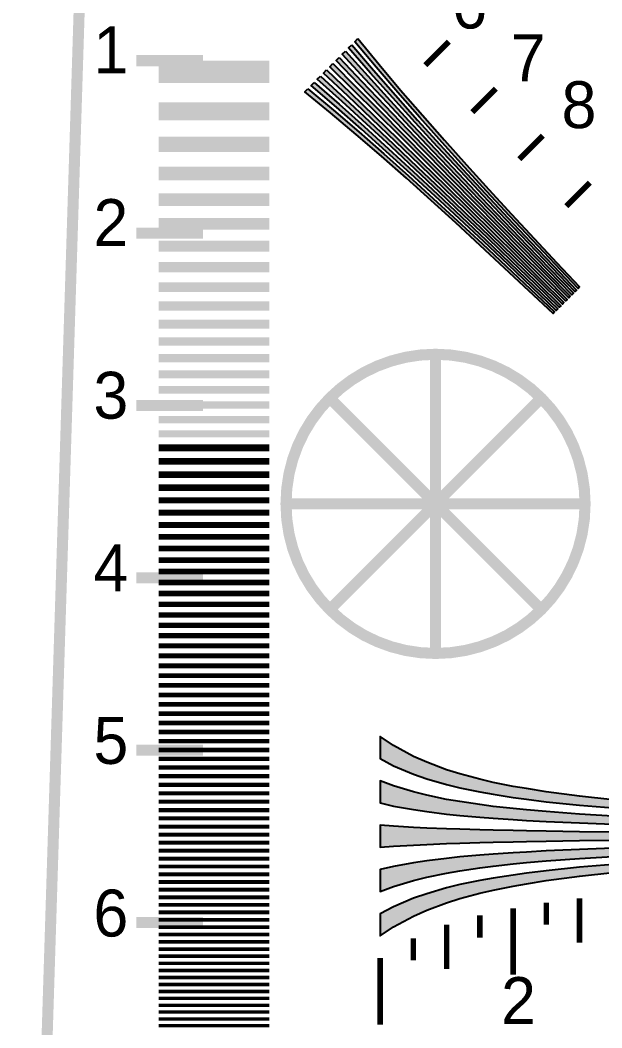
# Model space of a CAD drawing. Header units: millimetres. Extents: x 0 to 791, y 0 to 492.
# Drawn here: x 190.6 to 295.6, y 217.5 to 399.4 of the extents above; entities that cross this region are included whole.
import ezdxf

# ---------------------------------------------------------------- set-up
doc = ezdxf.new("R2010")
doc.units = ezdxf.units.MM
for name, color, linetype in [('CENTER', 7, 'Continuous'), ('LABELS', 7, 'Continuous'), ('PERIPHERY', 7, 'Continuous')]:
    doc.layers.add(name, color=color, linetype=linetype)

msp = doc.modelspace()

# ---------------------------------------------------------------- hatches: boundary and pattern name
at = {"layer": 'CENTER', "true_color": 0x000000}
h = msp.add_hatch(color=7, dxfattribs=at)
h.dxf.hatch_style = 1
h.paths.add_polyline_path([(255.56, 266.13), (257.96, 264.85), (261.56, 263.33), (263.96, 262.51), (267.56, 261.47), (269.96, 260.89), (273.56, 260.13), (275.96, 259.69), (279.56, 259.13), (281.96, 258.79), (285.56, 258.35), (291.56, 257.73), (297.56, 257.23), (303.56, 256.79), (309.56, 256.43), (315.56, 256.13), (321.56, 255.87), (327.56, 255.63), (333.56, 255.43), (339.56, 255.25), (345.56, 255.07), (351.56, 254.93), (357.56, 254.79), (363.56, 254.67), (369.56, 254.57), (375.56, 254.47), (375.56, 255.13), (369.56, 255.27), (363.56, 255.41), (357.56, 255.55), (351.56, 255.73), (345.56, 255.91), (339.56, 256.13), (333.56, 256.37), (327.56, 256.63), (321.56, 256.93), (315.56, 257.27), (309.56, 257.67), (303.56, 258.13), (297.56, 258.67), (291.56, 259.33), (285.56, 260.13), (281.96, 260.71), (279.56, 261.13), (275.96, 261.85), (273.56, 262.41), (269.96, 263.39), (267.56, 264.13), (263.96, 265.47), (261.56, 266.53), (257.96, 268.49), (255.56, 270.13), (255.56, 266.13), (255.56, 266.13)])
h = msp.add_hatch(color=7, dxfattribs=at)
h.dxf.hatch_style = 1
h.paths.add_polyline_path([(255.56, 258.13), (257.96, 257.58), (261.56, 256.92), (263.96, 256.56), (267.56, 256.12), (269.96, 255.88), (273.56, 255.54), (275.96, 255.36), (279.56, 255.12), (281.96, 254.98), (285.56, 254.78), (291.56, 254.52), (297.56, 254.3), (303.56, 254.12), (309.56, 253.96), (315.56, 253.84), (321.56, 253.72), (327.56, 253.62), (333.56, 253.54), (339.56, 253.46), (345.56, 253.38), (351.56, 253.32), (357.56, 253.26), (363.56, 253.22), (369.56, 253.16), (375.56, 253.12), (375.56, 253.78), (369.56, 253.86), (363.56, 253.94), (357.56, 254.02), (351.56, 254.12), (345.56, 254.22), (339.56, 254.34), (333.56, 254.48), (327.56, 254.62), (321.56, 254.78), (315.56, 254.98), (309.56, 255.2), (303.56, 255.46), (297.56, 255.76), (291.56, 256.12), (285.56, 256.56), (281.96, 256.88), (279.56, 257.12), (275.96, 257.52), (273.56, 257.84), (269.96, 258.38), (267.56, 258.78), (263.96, 259.52), (261.56, 260.12), (257.96, 261.22), (255.56, 262.12), (255.56, 258.13), (255.56, 258.13)])
h = msp.add_hatch(color=7, dxfattribs=at)
h.dxf.hatch_style = 1
h.paths.add_polyline_path([(255.56, 250.13), (257.96, 250.31), (261.56, 250.53), (263.96, 250.65), (267.56, 250.79), (269.96, 250.89), (273.56, 250.99), (275.96, 251.05), (279.56, 251.13), (281.96, 251.17), (285.56, 251.25), (291.56, 251.33), (297.56, 251.41), (303.56, 251.47), (309.56, 251.51), (315.56, 251.55), (321.56, 251.59), (327.56, 251.63), (333.56, 251.65), (339.56, 251.69), (345.56, 251.71), (351.56, 251.73), (357.56, 251.75), (363.56, 251.77), (369.56, 251.79), (375.56, 251.79), (375.56, 252.47), (369.56, 252.47), (363.56, 252.49), (357.56, 252.5), (351.56, 252.52), (345.56, 252.54), (339.56, 252.56), (333.56, 252.6), (327.56, 252.62), (321.56, 252.67), (315.56, 252.71), (309.56, 252.75), (303.56, 252.79), (297.56, 252.85), (291.56, 252.93), (285.56, 253.01), (281.96, 253.08), (279.56, 253.13), (275.96, 253.2), (273.56, 253.26), (269.96, 253.38), (267.56, 253.47), (263.96, 253.6), (261.56, 253.72), (257.96, 253.94), (255.56, 254.12), (255.56, 250.13), (255.56, 250.13)])
h = msp.add_hatch(color=7, dxfattribs=at)
h.dxf.hatch_style = 1
h.paths.add_polyline_path([(255.56, 242.12), (257.96, 243.02), (261.56, 244.12), (263.96, 244.73), (267.56, 245.47), (269.96, 245.88), (273.56, 246.41), (275.96, 246.73), (279.56, 247.12), (281.96, 247.36), (285.56, 247.69), (291.56, 248.12), (297.56, 248.48), (303.56, 248.79), (309.56, 249.05), (315.56, 249.27), (321.56, 249.47), (327.56, 249.63), (333.56, 249.77), (339.56, 249.91), (345.56, 250.03), (351.56, 250.13), (357.56, 250.23), (363.56, 250.31), (369.56, 250.39), (375.56, 250.47), (375.56, 251.13), (369.56, 251.09), (363.56, 251.03), (357.56, 250.99), (351.56, 250.93), (345.56, 250.87), (339.56, 250.79), (333.56, 250.71), (327.56, 250.63), (321.56, 250.53), (315.56, 250.41), (309.56, 250.29), (303.56, 250.13), (297.56, 249.95), (291.56, 249.73), (285.56, 249.46), (281.96, 249.26), (279.56, 249.13), (275.96, 248.89), (273.56, 248.7), (269.96, 248.39), (267.56, 248.12), (263.96, 247.69), (261.56, 247.32), (257.96, 246.67), (255.56, 246.13), (255.56, 242.12), (255.56, 242.12)])
h = msp.add_hatch(color=7, dxfattribs=at)
h.dxf.hatch_style = 1
h.paths.add_polyline_path([(255.56, 234.13), (257.96, 235.77), (261.56, 237.72), (263.96, 238.78), (267.56, 240.13), (269.96, 240.88), (273.56, 241.84), (275.96, 242.4), (279.56, 243.12), (281.96, 243.54), (285.56, 244.12), (291.56, 244.92), (297.56, 245.58), (303.56, 246.13), (309.56, 246.58), (315.56, 246.98), (321.56, 247.32), (327.56, 247.63), (333.56, 247.88), (339.56, 248.12), (345.56, 248.34), (351.56, 248.53), (357.56, 248.7), (363.56, 248.85), (369.56, 248.99), (375.56, 249.12), (375.56, 249.79), (369.56, 249.69), (363.56, 249.58), (357.56, 249.46), (351.56, 249.32), (345.56, 249.19), (339.56, 249), (333.56, 248.82), (327.56, 248.62), (321.56, 248.38), (315.56, 248.12), (309.56, 247.82), (303.56, 247.46), (297.56, 247.02), (291.56, 246.52), (285.56, 245.9), (281.96, 245.46), (279.56, 245.12), (275.96, 244.57), (273.56, 244.12), (269.96, 243.38), (267.56, 242.78), (263.96, 241.74), (261.56, 240.92), (257.96, 239.4), (255.56, 238.12), (255.56, 234.13)])
at = {"layer": 'PERIPHERY', "true_color": 0x000000}
h = msp.add_hatch(color=7, dxfattribs=at)
h.dxf.hatch_style = 1
h.paths.add_polyline_path([(250.43, 394.99), (254.33, 390.41), (258.31, 385.9), (262.31, 381.42), (266.35, 376.98), (270.41, 372.55), (274.5, 368.15), (278.61, 363.78), (282.73, 359.41), (286.87, 355.07), (291.02, 350.73), (290.73, 350.45), (286.57, 354.77), (282.42, 359.1), (278.27, 363.44), (274.14, 367.8), (270.04, 372.18), (265.94, 376.57), (261.87, 380.98), (257.82, 385.42), (253.82, 389.9), (249.86, 394.43), (250.43, 394.99)])
h = msp.add_hatch(color=7, dxfattribs=at)
h.dxf.hatch_style = 1
h.paths.add_polyline_path([(251.56, 396.12), (255.36, 391.44), (259.24, 386.83), (263.18, 382.29), (267.16, 377.78), (271.18, 373.31), (275.21, 368.86), (279.28, 364.45), (283.37, 360.05), (287.47, 355.66), (291.58, 351.3), (291.3, 351.01), (287.17, 355.37), (283.05, 359.74), (278.94, 364.11), (274.85, 368.51), (270.79, 372.93), (266.75, 377.37), (262.75, 381.86), (258.77, 386.37), (254.85, 390.93), (250.99, 395.56), (251.56, 396.12)])
h = msp.add_hatch(color=7, dxfattribs=at)
h.dxf.hatch_style = 1
h.paths.add_polyline_path([(249.3, 393.86), (253.31, 389.39), (257.36, 384.95), (261.43, 380.54), (265.55, 376.17), (269.66, 371.8), (273.79, 367.45), (277.95, 363.12), (282.11, 358.79), (286.28, 354.48), (290.45, 350.16), (290.17, 349.88), (285.98, 354.18), (281.79, 358.48), (277.61, 362.78), (273.44, 367.09), (269.28, 371.42), (265.13, 375.76), (261, 380.12), (256.89, 384.49), (252.79, 388.87), (248.73, 393.3), (249.3, 393.86)])
h = msp.add_hatch(color=7, dxfattribs=at)
h.dxf.hatch_style = 1
h.paths.add_polyline_path([(247.03, 391.6), (251.25, 387.33), (255.48, 383.07), (259.69, 378.8), (263.92, 374.54), (268.15, 370.29), (272.38, 366.03), (276.62, 361.79), (280.85, 357.53), (285.09, 353.29), (289.32, 349.03), (289.04, 348.75), (284.78, 352.98), (280.54, 357.22), (276.28, 361.45), (272.02, 365.68), (267.78, 369.92), (263.52, 374.15), (259.27, 378.38), (255, 382.59), (250.74, 386.82), (246.47, 391.03), (247.03, 391.6)])
h = msp.add_hatch(color=7, dxfattribs=at)
h.dxf.hatch_style = 1
h.paths.add_polyline_path([(248.17, 392.73), (252.28, 388.36), (256.41, 384.01), (260.57, 379.68), (264.73, 375.35), (268.91, 371.05), (273.08, 366.74), (277.28, 362.45), (281.48, 358.17), (285.68, 353.88), (289.89, 349.6), (289.6, 349.32), (285.39, 353.59), (281.16, 357.84), (276.94, 362.11), (272.73, 366.39), (268.53, 370.67), (264.33, 374.96), (260.13, 379.24), (255.94, 383.54), (251.77, 387.85), (247.6, 392.17), (248.17, 392.73)])
h = msp.add_hatch(color=7, dxfattribs=at)
h.dxf.hatch_style = 1
h.paths.add_polyline_path([(244.77, 389.34), (249.2, 385.28), (253.58, 381.18), (257.95, 377.06), (262.31, 372.93), (266.65, 368.79), (270.96, 364.62), (275.29, 360.46), (279.59, 356.27), (283.89, 352.08), (288.19, 347.9), (287.9, 347.62), (283.59, 351.79), (279.28, 355.96), (274.95, 360.12), (270.61, 364.26), (266.27, 368.41), (261.9, 372.52), (257.53, 376.64), (253.12, 380.71), (248.68, 384.75), (244.21, 388.77), (244.77, 389.34)])
h = msp.add_hatch(color=7, dxfattribs=at)
h.dxf.hatch_style = 1
h.paths.add_polyline_path([(245.9, 390.47), (250.22, 386.3), (254.53, 382.12), (258.83, 377.94), (263.11, 373.74), (267.4, 369.54), (271.67, 365.32), (275.95, 361.12), (280.22, 356.91), (284.48, 352.68), (288.75, 348.47), (288.47, 348.18), (284.19, 352.38), (279.9, 356.58), (275.62, 360.78), (271.32, 364.97), (267.02, 369.16), (262.72, 373.34), (258.39, 377.5), (254.06, 381.66), (249.71, 385.79), (245.34, 389.9), (245.9, 390.47)])
h = msp.add_hatch(color=7, dxfattribs=at)
h.dxf.hatch_style = 1
h.paths.add_polyline_path([(243.64, 388.21), (248.17, 384.25), (252.65, 380.24), (257.09, 376.2), (261.5, 372.13), (265.89, 368.03), (270.26, 363.91), (274.62, 359.8), (278.97, 355.65), (283.29, 351.49), (287.62, 347.34), (287.34, 347.05), (283, 351.2), (278.66, 355.34), (274.29, 359.46), (269.9, 363.56), (265.52, 367.66), (261.09, 371.72), (256.65, 375.76), (252.17, 379.76), (247.66, 383.74), (243.08, 387.64), (243.64, 388.21)])
h = msp.add_hatch(color=7, dxfattribs=at)
h.dxf.hatch_style = 1
h.paths.add_polyline_path([(242.51, 387.07), (247.13, 383.21), (251.7, 379.3), (256.21, 375.32), (260.7, 371.32), (265.14, 367.27), (269.55, 363.2), (273.96, 359.13), (278.33, 355.01), (282.7, 350.9), (287.06, 346.77), (286.77, 346.49), (282.4, 350.6), (278.02, 354.7), (273.62, 358.79), (269.2, 362.85), (264.76, 366.89), (260.29, 370.91), (255.78, 374.88), (251.23, 378.83), (246.62, 382.71), (241.94, 386.51), (242.51, 387.07)])

# ---------------------------------------------------------------- linework, layer by layer
at = {"layer": 'CENTER', "color": 250, "lineweight": 35}
for points, const_width in [([(292.56, 312.13), (292.42, 309.36), (292.01, 306.68), (291.35, 304.1), (290.44, 301.62), (289.3, 299.26), (287.95, 297.03), (286.39, 294.95), (284.65, 293.03), (282.73, 291.29), (280.66, 289.74), (278.43, 288.38), (276.07, 287.25), (273.59, 286.34), (271, 285.67), (268.32, 285.26), (265.56, 285.12), (262.8, 285.26), (260.12, 285.67), (257.53, 286.34), (255.05, 287.25), (252.69, 288.38), (250.46, 289.74), (248.39, 291.29), (246.47, 293.03), (244.73, 294.95), (243.17, 297.03), (241.82, 299.26), (240.68, 301.62), (239.77, 304.1), (239.11, 306.68), (238.7, 309.36), (238.56, 312.13), (238.7, 314.89), (239.11, 317.57), (239.77, 320.15), (240.68, 322.63), (241.82, 325), (243.17, 327.22), (244.73, 329.3), (246.47, 331.22), (248.39, 332.96), (250.46, 334.51), (252.69, 335.87), (255.05, 337), (257.53, 337.91), (260.12, 338.58), (262.8, 338.99), (265.56, 339.13), (268.32, 338.99), (271, 338.58), (273.59, 337.91), (276.07, 337), (278.43, 335.87), (280.66, 334.51), (282.73, 332.96), (284.65, 331.22), (286.39, 329.3), (287.95, 327.22), (289.3, 325), (290.44, 322.63), (291.35, 320.15), (292.01, 317.57), (292.42, 314.89), (292.56, 312.13)], 2), ([(265.56, 339.13), (265.56, 285.12)], 2), ([(246.47, 293.03), (284.65, 331.22)], 2), ([(246.47, 331.22), (284.65, 293.03)], 2), ([(238.56, 312.13), (292.56, 312.13)], 2), ([(285.56, 236.13), (285.56, 240.13)], 1), ([(291.56, 232.93), (291.56, 240.92)], 1), ([(273.56, 233.84), (273.56, 237.84)], 1), ([(279.56, 227.13), (279.56, 239.13)], 1), ([(267.56, 228.13), (267.56, 236.13)], 1), ([(261.56, 229.73), (261.56, 233.72)], 1), ([(255.56, 218.13), (255.56, 230.13)], 1)]:
    msp.add_lwpolyline(points, dxfattribs=dict(at, const_width=const_width))
at = {"layer": 'CENTER', "color": 250}
for points in [[(297.56, 258.67), (291.56, 259.33), (285.56, 260.13), (281.96, 260.71), (279.56, 261.13), (275.96, 261.85), (273.56, 262.41), (269.96, 263.39), (267.56, 264.13), (263.96, 265.47), (261.56, 266.53), (257.96, 268.49), (255.56, 270.13), (255.56, 266.13), (255.56, 266.13), (255.56, 266.13), (257.96, 264.85), (261.56, 263.33), (263.96, 262.51), (267.56, 261.47), (269.96, 260.89), (273.56, 260.13), (275.96, 259.69), (279.56, 259.13), (281.96, 258.79), (285.56, 258.35), (291.56, 257.73), (297.56, 257.23)], [(297.56, 255.76), (291.56, 256.12), (285.56, 256.56), (281.96, 256.88), (279.56, 257.12), (275.96, 257.52), (273.56, 257.84), (269.96, 258.38), (267.56, 258.78), (263.96, 259.52), (261.56, 260.12), (257.96, 261.22), (255.56, 262.12), (255.56, 258.13), (255.56, 258.13), (255.56, 258.13), (257.96, 257.58), (261.56, 256.92), (263.96, 256.56), (267.56, 256.12), (269.96, 255.88), (273.56, 255.54), (275.96, 255.36), (279.56, 255.12), (281.96, 254.98), (285.56, 254.78), (291.56, 254.52), (297.56, 254.3)], [(297.56, 252.85), (291.56, 252.93), (285.56, 253.01), (281.96, 253.08), (279.56, 253.13), (275.96, 253.2), (273.56, 253.26), (269.96, 253.38), (267.56, 253.47), (263.96, 253.6), (261.56, 253.72), (257.96, 253.94), (255.56, 254.12), (255.56, 250.13), (255.56, 250.13), (255.56, 250.13), (257.96, 250.31), (261.56, 250.53), (263.96, 250.65), (267.56, 250.79), (269.96, 250.89), (273.56, 250.99), (275.96, 251.05), (279.56, 251.13), (281.96, 251.17), (285.56, 251.25), (291.56, 251.33), (297.56, 251.41)], [(297.56, 249.95), (291.56, 249.73), (285.56, 249.46), (281.96, 249.26), (279.56, 249.13), (275.96, 248.89), (273.56, 248.7), (269.96, 248.39), (267.56, 248.12), (263.96, 247.69), (261.56, 247.32), (257.96, 246.67), (255.56, 246.13), (255.56, 242.12), (255.56, 242.12), (255.56, 242.12), (257.96, 243.02), (261.56, 244.12), (263.96, 244.73), (267.56, 245.47), (269.96, 245.88), (273.56, 246.41), (275.96, 246.73), (279.56, 247.12), (281.96, 247.36), (285.56, 247.69), (291.56, 248.12), (297.56, 248.48)], [(297.56, 247.02), (291.56, 246.52), (285.56, 245.9), (281.96, 245.46), (279.56, 245.12), (275.96, 244.57), (273.56, 244.12), (269.96, 243.38), (267.56, 242.78), (263.96, 241.74), (261.56, 240.92), (257.96, 239.4), (255.56, 238.12), (255.56, 234.13), (255.56, 234.13), (257.96, 235.77), (261.56, 237.72), (263.96, 238.78), (267.56, 240.13), (269.96, 240.88), (273.56, 241.84), (275.96, 242.4), (279.56, 243.12), (281.96, 243.54), (285.56, 244.12), (291.56, 244.92), (297.56, 245.58)]]:
    msp.add_lwpolyline(points, dxfattribs=at)
at = {"layer": 'CENTER', "color": 250, "true_color": 0x000000}
for points in [[(255.56, 266.13), (257.96, 268.49), (255.56, 270.13)], [(255.56, 266.13), (261.56, 266.53), (257.96, 268.49)], [(255.56, 266.13), (263.96, 265.47), (261.56, 266.53)], [(255.56, 266.13), (257.96, 264.85), (261.56, 263.33)], [(255.56, 266.13), (261.56, 263.33), (263.96, 262.51)], [(255.56, 266.13), (263.96, 262.51), (267.56, 261.47)], [(255.56, 266.13), (267.56, 261.47), (269.96, 260.89)], [(255.56, 266.13), (269.96, 260.89), (273.56, 260.13)], [(255.56, 266.13), (273.56, 260.13), (275.96, 259.69)], [(255.56, 266.13), (275.96, 259.69), (279.56, 259.13)], [(255.56, 266.13), (279.56, 259.13), (281.96, 258.79)], [(255.56, 266.13), (281.96, 258.79), (285.56, 258.35)], [(255.56, 266.13), (285.56, 258.35), (291.56, 257.73)], [(255.56, 266.13), (291.56, 257.73), (297.56, 257.23)], [(255.56, 266.13), (297.56, 257.23), (275.96, 261.85)], [(255.56, 266.13), (275.96, 261.85), (273.56, 262.41)], [(255.56, 266.13), (273.56, 262.41), (269.96, 263.39)], [(255.56, 266.13), (269.96, 263.39), (267.56, 264.13)], [(255.56, 266.13), (267.56, 264.13), (263.96, 265.47)], [(255.56, 258.13), (257.96, 261.22), (255.56, 262.12)], [(255.56, 258.13), (261.56, 260.12), (257.96, 261.22)], [(297.56, 257.23), (279.56, 261.13), (275.96, 261.85)], [(297.56, 257.23), (281.96, 260.71), (279.56, 261.13)], [(297.56, 257.23), (285.56, 260.13), (281.96, 260.71)], [(255.56, 258.13), (263.96, 259.52), (261.56, 260.12)], [(255.56, 258.13), (267.56, 258.78), (263.96, 259.52)], [(255.56, 258.13), (269.96, 258.38), (267.56, 258.78)], [(255.56, 258.13), (273.56, 257.84), (269.96, 258.38)], [(297.56, 257.23), (291.56, 259.33), (285.56, 260.13)], [(297.56, 257.23), (297.56, 258.67), (291.56, 259.33)], [(255.56, 258.13), (257.96, 257.58), (261.56, 256.92)], [(255.56, 258.13), (261.56, 256.92), (263.96, 256.56)], [(255.56, 258.13), (263.96, 256.56), (267.56, 256.12)], [(255.56, 258.13), (267.56, 256.12), (269.96, 255.88)], [(255.56, 258.13), (269.96, 255.88), (273.56, 255.54)], [(255.56, 258.13), (273.56, 255.54), (275.96, 255.36)], [(255.56, 258.13), (275.96, 255.36), (279.56, 255.12)], [(255.56, 258.13), (279.56, 255.12), (281.96, 254.98)], [(255.56, 258.13), (281.96, 254.98), (285.56, 254.78)], [(255.56, 258.13), (285.56, 254.78), (291.56, 254.52)], [(255.56, 258.13), (291.56, 254.52), (297.56, 254.3)], [(255.56, 258.13), (297.56, 254.3), (303.56, 254.12)], [(255.56, 258.13), (303.56, 254.12), (309.56, 253.96)], [(255.56, 258.13), (309.56, 253.96), (315.56, 253.84)], [(255.56, 258.13), (315.56, 253.84), (321.56, 253.72)], [(255.56, 258.13), (321.56, 253.72), (327.56, 253.62)], [(255.56, 258.13), (327.56, 253.62), (333.56, 253.54)], [(255.56, 258.13), (333.56, 253.54), (297.56, 255.76)], [(255.56, 258.13), (297.56, 255.76), (291.56, 256.12)], [(255.56, 258.13), (291.56, 256.12), (285.56, 256.56)], [(255.56, 258.13), (285.56, 256.56), (281.96, 256.88)], [(255.56, 258.13), (281.96, 256.88), (279.56, 257.12)], [(255.56, 258.13), (279.56, 257.12), (275.96, 257.52)], [(255.56, 258.13), (275.96, 257.52), (273.56, 257.84)], [(255.56, 250.13), (257.96, 253.94), (255.56, 254.12)], [(255.56, 250.13), (261.56, 253.72), (257.96, 253.94)], [(255.56, 250.13), (263.96, 253.6), (261.56, 253.72)], [(255.56, 250.13), (267.56, 253.47), (263.96, 253.6)], [(255.56, 250.13), (269.96, 253.38), (267.56, 253.47)], [(255.56, 250.13), (273.56, 253.26), (269.96, 253.38)], [(255.56, 250.13), (275.96, 253.2), (273.56, 253.26)], [(255.56, 250.13), (279.56, 253.13), (275.96, 253.2)], [(255.56, 250.13), (281.96, 253.08), (279.56, 253.13)], [(255.56, 250.13), (285.56, 253.01), (281.96, 253.08)], [(255.56, 250.13), (291.56, 252.93), (285.56, 253.01)], [(255.56, 250.13), (257.96, 250.31), (291.56, 252.93)], [(257.96, 250.31), (297.56, 252.85), (291.56, 252.93)], [(257.96, 250.31), (261.56, 250.53), (297.56, 252.85)], [(261.56, 250.53), (303.56, 252.79), (297.56, 252.85)], [(261.56, 250.53), (263.96, 250.65), (303.56, 252.79)], [(263.96, 250.65), (309.56, 252.75), (303.56, 252.79)], [(263.96, 250.65), (269.96, 250.89), (309.56, 252.75)], [(269.96, 250.89), (315.56, 252.71), (309.56, 252.75)], [(269.96, 250.89), (321.56, 252.67), (315.56, 252.71)], [(269.96, 250.89), (327.56, 252.62), (321.56, 252.67)], [(269.96, 250.89), (273.56, 250.99), (327.56, 252.62)], [(273.56, 250.99), (333.56, 252.6), (327.56, 252.62)], [(273.56, 250.99), (275.96, 251.05), (333.56, 252.6)], [(275.96, 251.05), (339.56, 252.56), (333.56, 252.6)], [(275.96, 251.05), (279.56, 251.13), (339.56, 252.56)], [(279.56, 251.13), (345.56, 252.54), (339.56, 252.56)], [(279.56, 251.13), (285.56, 251.25), (345.56, 252.54)], [(279.56, 251.13), (281.96, 251.17), (285.56, 251.25)], [(285.56, 251.25), (351.56, 252.52), (345.56, 252.54)], [(285.56, 251.25), (357.56, 252.5), (351.56, 252.52)], [(285.56, 251.25), (363.56, 252.49), (357.56, 252.5)], [(285.56, 251.25), (369.56, 252.47), (363.56, 252.49)], [(285.56, 251.25), (291.56, 251.33), (375.56, 252.47)], [(285.56, 251.25), (375.56, 252.47), (369.56, 252.47)], [(291.56, 251.33), (297.56, 251.41), (375.56, 252.47)], [(261.56, 244.12), (263.96, 244.73), (281.96, 249.26)], [(261.56, 244.12), (281.96, 249.26), (279.56, 249.13)], [(263.96, 250.65), (267.56, 250.79), (269.96, 250.89)], [(263.96, 244.73), (267.56, 245.47), (285.56, 249.46)], [(263.96, 244.73), (285.56, 249.46), (281.96, 249.26)], [(267.56, 245.47), (269.96, 245.88), (291.56, 249.73)], [(267.56, 245.47), (291.56, 249.73), (285.56, 249.46)], [(269.96, 245.88), (273.56, 246.41), (297.56, 249.95)], [(269.96, 245.88), (297.56, 249.95), (291.56, 249.73)], [(273.56, 246.41), (275.96, 246.73), (297.56, 249.95)], [(275.96, 246.73), (279.56, 247.12), (303.56, 250.13)], [(275.96, 246.73), (303.56, 250.13), (297.56, 249.95)], [(279.56, 247.12), (281.96, 247.36), (309.56, 250.29)], [(279.56, 247.12), (309.56, 250.29), (303.56, 250.13)], [(281.96, 247.36), (285.56, 247.69), (315.56, 250.41)], [(281.96, 247.36), (315.56, 250.41), (309.56, 250.29)], [(285.56, 247.69), (291.56, 248.12), (321.56, 250.53)], [(285.56, 247.69), (321.56, 250.53), (315.56, 250.41)], [(291.56, 248.12), (297.56, 248.48), (333.56, 250.71)], [(291.56, 248.12), (333.56, 250.71), (327.56, 250.63)], [(291.56, 248.12), (327.56, 250.63), (321.56, 250.53)], [(255.56, 242.12), (257.96, 243.02), (269.96, 248.39)], [(255.56, 242.12), (269.96, 248.39), (267.56, 248.12)], [(255.56, 242.12), (267.56, 248.12), (263.96, 247.69)], [(255.56, 242.12), (263.96, 247.69), (261.56, 247.32)], [(257.96, 243.02), (261.56, 244.12), (275.96, 248.89)], [(257.96, 243.02), (275.96, 248.89), (273.56, 248.7)], [(257.96, 243.02), (273.56, 248.7), (269.96, 248.39)], [(261.56, 244.12), (279.56, 249.13), (275.96, 248.89)], [(279.56, 243.12), (281.96, 243.54), (303.56, 247.46)], [(279.56, 243.12), (303.56, 247.46), (297.56, 247.02)], [(281.96, 243.54), (285.56, 244.12), (303.56, 247.46)], [(285.56, 244.12), (291.56, 244.92), (309.56, 247.82)], [(285.56, 244.12), (309.56, 247.82), (303.56, 247.46)], [(291.56, 244.92), (297.56, 245.58), (321.56, 248.38)], [(291.56, 244.92), (321.56, 248.38), (315.56, 248.12)], [(291.56, 244.92), (315.56, 248.12), (309.56, 247.82)], [(255.56, 242.12), (261.56, 247.32), (257.96, 246.67)], [(255.56, 238.12), (275.96, 242.4), (297.56, 247.02)], [(255.56, 238.12), (297.56, 247.02), (291.56, 246.52)], [(255.56, 242.12), (257.96, 246.67), (255.56, 246.13)], [(255.56, 238.12), (291.56, 246.52), (285.56, 245.9)], [(255.56, 238.12), (285.56, 245.9), (281.96, 245.46)], [(275.96, 242.4), (279.56, 243.12), (297.56, 247.02)], [(255.56, 238.12), (281.96, 245.46), (279.56, 245.12)], [(255.56, 238.12), (279.56, 245.12), (275.96, 244.57)], [(255.56, 238.12), (275.96, 244.57), (273.56, 244.12)], [(255.56, 238.12), (273.56, 244.12), (269.96, 243.38)], [(255.56, 238.12), (269.96, 243.38), (267.56, 242.78)], [(255.56, 238.12), (267.56, 242.78), (263.96, 241.74)], [(255.56, 238.12), (273.56, 241.84), (275.96, 242.4)], [(255.56, 238.12), (269.96, 240.88), (273.56, 241.84)], [(255.56, 238.12), (263.96, 241.74), (261.56, 240.92)], [(261.56, 240.92), (257.96, 239.4), (255.56, 238.12)], [(255.56, 238.12), (267.56, 240.13), (269.96, 240.88)], [(255.56, 238.12), (263.96, 238.78), (267.56, 240.13)], [(255.56, 238.12), (261.56, 237.72), (263.96, 238.78)], [(255.56, 238.12), (255.56, 234.13), (257.96, 235.77)], [(255.56, 238.12), (257.96, 235.77), (261.56, 237.72)]]:
    msp.add_solid(points, dxfattribs=at)
at = {"layer": 'PERIPHERY', "color": 250, "lineweight": 35}
for points, const_width in [([(201.56, 412.12), (191.56, 92.13)], 2), ([(267.96, 395.56), (263.72, 391.32)], 1), ([(223.56, 392.13), (211.56, 392.13)], 2), ([(235.56, 390.12), (215.56, 390.12)], 4), ([(276.45, 387.07), (272.21, 382.83)], 1), ([(235.56, 382.97), (215.56, 382.97)], 3.22), ([(235.56, 377), (215.56, 377)], 2.77), ([(284.93, 378.59), (280.69, 374.35)], 1), ([(235.56, 371.76), (215.56, 371.76)], 2.48), ([(293.42, 370.1), (289.18, 365.86)], 1), ([(235.56, 367.03), (215.56, 367.03)], 2.26), ([(223.56, 361.01), (211.56, 361.01)], 2), ([(235.56, 362.69), (215.56, 362.69)], 2.09), ([(235.56, 358.64), (215.56, 358.64)], 1.96), ([(235.56, 354.85), (215.56, 354.85)], 1.84), ([(235.56, 351.25), (215.56, 351.25)], 1.75), ([(235.56, 347.83), (215.56, 347.83)], 1.67), ([(235.56, 344.57), (215.56, 344.57)], 1.6), ([(235.56, 341.44), (215.56, 341.44)], 1.54), ([(235.56, 338.42), (215.56, 338.42)], 1.48), ([(235.56, 335.51), (215.56, 335.51)], 1.43), ([(235.56, 332.7), (215.56, 332.7)], 1.39), ([(223.56, 329.9), (211.56, 329.9)], 2), ([(235.56, 329.97), (215.56, 329.97)], 1.34), ([(235.56, 327.32), (215.56, 327.32)], 1.31), ([(235.56, 324.74), (215.56, 324.74)], 1.27), ([(235.56, 322.23), (215.56, 322.23)], 1.24), ([(235.56, 319.78), (215.56, 319.78)], 1.21), ([(235.56, 317.39), (215.56, 317.39)], 1.18), ([(235.56, 315.05), (215.56, 315.05)], 1.16), ([(235.56, 312.76), (215.56, 312.76)], 1.13), ([(235.56, 310.52), (215.56, 310.52)], 1.11), ([(235.56, 308.32), (215.56, 308.32)], 1.09), ([(235.56, 306.17), (215.56, 306.17)], 1.07), ([(235.56, 304.05), (215.56, 304.05)], 1.05), ([(235.56, 301.97), (215.56, 301.97)], 1.03), ([(235.56, 299.93), (215.56, 299.93)], 1.01), ([(223.56, 298.79), (211.56, 298.79)], 2), ([(235.56, 297.92), (215.56, 297.92)], 0.997), ([(235.56, 295.94), (215.56, 295.94)], 0.981), ([(235.56, 293.99), (215.56, 293.99)], 0.966), ([(235.56, 292.07), (215.56, 292.07)], 0.952), ([(235.56, 290.18), (215.56, 290.18)], 0.939), ([(235.56, 288.32), (215.56, 288.32)], 0.926), ([(235.56, 286.48), (215.56, 286.48)], 0.913), ([(235.56, 284.67), (215.56, 284.67)], 0.901), ([(235.56, 282.87), (215.56, 282.87)], 0.889), ([(235.56, 281.11), (215.56, 281.11)], 0.878), ([(235.56, 279.36), (215.56, 279.36)], 0.868), ([(235.56, 277.64), (215.56, 277.64)], 0.857), ([(235.56, 275.93), (215.56, 275.93)], 0.847), ([(235.56, 274.25), (215.56, 274.25)], 0.838), ([(235.56, 272.58), (215.56, 272.58)], 0.828), ([(235.56, 270.93), (215.56, 270.93)], 0.819), ([(235.56, 269.3), (215.56, 269.3)], 0.811), ([(223.56, 267.68), (211.56, 267.68)], 2), ([(235.56, 267.69), (215.56, 267.69)], 0.802), ([(235.56, 266.09), (215.56, 266.09)], 0.794), ([(235.56, 264.51), (215.56, 264.51)], 0.786), ([(235.56, 262.95), (215.56, 262.95)], 0.778), ([(235.56, 261.4), (215.56, 261.4)], 0.771), ([(235.56, 259.87), (215.56, 259.87)], 0.764), ([(235.56, 258.35), (215.56, 258.35)], 0.756), ([(235.56, 256.84), (215.56, 256.84)], 0.75), ([(235.56, 255.35), (215.56, 255.35)], 0.743), ([(235.56, 253.87), (215.56, 253.87)], 0.736), ([(235.56, 252.4), (215.56, 252.4)], 0.73), ([(235.56, 250.95), (215.56, 250.95)], 0.724), ([(235.56, 249.51), (215.56, 249.51)], 0.718), ([(235.56, 248.08), (215.56, 248.08)], 0.712), ([(235.56, 246.66), (215.56, 246.66)], 0.706), ([(235.56, 245.25), (215.56, 245.25)], 0.701), ([(235.56, 243.86), (215.56, 243.86)], 0.695), ([(235.56, 242.47), (215.56, 242.47)], 0.69), ([(235.56, 241.1), (215.56, 241.1)], 0.685), ([(235.56, 239.74), (215.56, 239.74)], 0.679), ([(235.56, 238.38), (215.56, 238.38)], 0.674), ([(223.56, 236.57), (211.56, 236.57)], 2), ([(235.56, 237.04), (215.56, 237.04)], 0.67), ([(235.56, 235.7), (215.56, 235.7)], 0.665), ([(235.56, 234.38), (215.56, 234.38)], 0.66), ([(235.56, 233.06), (215.56, 233.06)], 0.656), ([(235.56, 231.76), (215.56, 231.76)], 0.651), ([(235.56, 230.46), (215.56, 230.46)], 0.647), ([(235.56, 229.17), (215.56, 229.17)], 0.642), ([(235.56, 227.89), (215.56, 227.89)], 0.638), ([(235.56, 226.62), (215.56, 226.62)], 0.634), ([(235.56, 225.35), (215.56, 225.35)], 0.63), ([(235.56, 224.1), (215.56, 224.1)], 0.626), ([(235.56, 222.85), (215.56, 222.85)], 0.622), ([(235.56, 221.61), (215.56, 221.61)], 0.618), ([(235.56, 220.38), (215.56, 220.38)], 0.614), ([(235.56, 219.15), (215.56, 219.15)], 0.611), ([(235.56, 217.93), (215.56, 217.93)], 0.607)]:
    msp.add_lwpolyline(points, dxfattribs=dict(at, const_width=const_width))
at = {"layer": 'PERIPHERY', "color": 250}
for points in [[(250.43, 394.99), (254.33, 390.41), (258.31, 385.9), (262.31, 381.42), (266.35, 376.98), (270.41, 372.55), (274.5, 368.15), (278.61, 363.78), (282.73, 359.41), (286.87, 355.07), (291.02, 350.73), (290.73, 350.45), (286.57, 354.77), (282.42, 359.1), (278.27, 363.44), (274.14, 367.8), (270.04, 372.18), (265.94, 376.57), (261.87, 380.98), (257.82, 385.42), (253.82, 389.9), (249.86, 394.43), (250.43, 394.99)], [(251.56, 396.12), (255.36, 391.44), (259.24, 386.83), (263.18, 382.29), (267.16, 377.78), (271.18, 373.31), (275.21, 368.86), (279.28, 364.45), (283.37, 360.05), (287.47, 355.66), (291.58, 351.3), (291.3, 351.01), (287.17, 355.37), (283.05, 359.74), (278.94, 364.11), (274.85, 368.51), (270.79, 372.93), (266.75, 377.37), (262.75, 381.86), (258.77, 386.37), (254.85, 390.93), (250.99, 395.56), (251.56, 396.12)], [(249.3, 393.86), (253.31, 389.39), (257.36, 384.95), (261.43, 380.54), (265.55, 376.17), (269.66, 371.8), (273.79, 367.45), (277.95, 363.12), (282.11, 358.79), (286.28, 354.48), (290.45, 350.16), (290.17, 349.88), (285.98, 354.18), (281.79, 358.48), (277.61, 362.78), (273.44, 367.09), (269.28, 371.42), (265.13, 375.76), (261, 380.12), (256.89, 384.49), (252.79, 388.87), (248.73, 393.3), (249.3, 393.86)], [(247.03, 391.6), (251.25, 387.33), (255.48, 383.07), (259.69, 378.8), (263.92, 374.54), (268.15, 370.29), (272.38, 366.03), (276.62, 361.79), (280.85, 357.53), (285.09, 353.29), (289.32, 349.03), (289.04, 348.75), (284.78, 352.98), (280.54, 357.22), (276.28, 361.45), (272.02, 365.68), (267.78, 369.92), (263.52, 374.15), (259.27, 378.38), (255, 382.59), (250.74, 386.82), (246.47, 391.03), (247.03, 391.6)], [(248.17, 392.73), (252.28, 388.36), (256.41, 384.01), (260.57, 379.68), (264.73, 375.35), (268.91, 371.05), (273.08, 366.74), (277.28, 362.45), (281.48, 358.17), (285.68, 353.88), (289.89, 349.6), (289.6, 349.32), (285.39, 353.59), (281.16, 357.84), (276.94, 362.11), (272.73, 366.39), (268.53, 370.67), (264.33, 374.96), (260.13, 379.24), (255.94, 383.54), (251.77, 387.85), (247.6, 392.17), (248.17, 392.73)], [(244.77, 389.34), (249.2, 385.28), (253.58, 381.18), (257.95, 377.06), (262.31, 372.93), (266.65, 368.79), (270.96, 364.62), (275.29, 360.46), (279.59, 356.27), (283.89, 352.08), (288.19, 347.9), (287.9, 347.62), (283.59, 351.79), (279.28, 355.96), (274.95, 360.12), (270.61, 364.26), (266.27, 368.41), (261.9, 372.52), (257.53, 376.64), (253.12, 380.71), (248.68, 384.75), (244.21, 388.77), (244.77, 389.34)], [(245.9, 390.47), (250.22, 386.3), (254.53, 382.12), (258.83, 377.94), (263.11, 373.74), (267.4, 369.54), (271.67, 365.32), (275.95, 361.12), (280.22, 356.91), (284.48, 352.68), (288.75, 348.47), (288.47, 348.18), (284.19, 352.38), (279.9, 356.58), (275.62, 360.78), (271.32, 364.97), (267.02, 369.16), (262.72, 373.34), (258.39, 377.5), (254.06, 381.66), (249.71, 385.79), (245.34, 389.9), (245.9, 390.47)], [(243.64, 388.21), (248.17, 384.25), (252.65, 380.24), (257.09, 376.2), (261.5, 372.13), (265.89, 368.03), (270.26, 363.91), (274.62, 359.8), (278.97, 355.65), (283.29, 351.49), (287.62, 347.34), (287.34, 347.05), (283, 351.2), (278.66, 355.34), (274.29, 359.46), (269.9, 363.56), (265.52, 367.66), (261.09, 371.72), (256.65, 375.76), (252.17, 379.76), (247.66, 383.74), (243.08, 387.64), (243.64, 388.21)], [(242.51, 387.07), (247.13, 383.21), (251.7, 379.3), (256.21, 375.32), (260.7, 371.32), (265.14, 367.27), (269.55, 363.2), (273.96, 359.13), (278.33, 355.01), (282.7, 350.9), (287.06, 346.77), (286.77, 346.49), (282.4, 350.6), (278.02, 354.7), (273.62, 358.79), (269.2, 362.85), (264.76, 366.89), (260.29, 370.91), (255.78, 374.88), (251.23, 378.83), (246.62, 382.71), (241.94, 386.51), (242.51, 387.07)]]:
    msp.add_lwpolyline(points, close=True, dxfattribs=at)
at = {"layer": 'PERIPHERY', "color": 250, "true_color": 0x000000}
for points in [[(250.43, 394.99), (249.86, 394.43), (253.82, 389.9)], [(250.43, 394.99), (253.82, 389.9), (257.82, 385.42)], [(250.43, 394.99), (257.82, 385.42), (261.87, 380.98)], [(250.43, 394.99), (261.87, 380.98), (265.94, 376.57)], [(265.94, 376.57), (254.33, 390.41), (250.43, 394.99)], [(251.56, 396.12), (250.99, 395.56), (254.85, 390.93)], [(251.56, 396.12), (254.85, 390.93), (258.77, 386.37)], [(251.56, 396.12), (258.77, 386.37), (262.75, 381.86)], [(251.56, 396.12), (262.75, 381.86), (266.75, 377.37)], [(266.75, 377.37), (255.36, 391.44), (251.56, 396.12)], [(249.3, 393.86), (248.73, 393.3), (252.79, 388.87)], [(249.3, 393.86), (252.79, 388.87), (256.89, 384.49)], [(249.3, 393.86), (256.89, 384.49), (261, 380.12)], [(249.3, 393.86), (261, 380.12), (265.13, 375.76)], [(249.3, 393.86), (265.13, 375.76), (269.28, 371.42)], [(269.28, 371.42), (253.31, 389.39), (249.3, 393.86)], [(247.03, 391.6), (246.47, 391.03), (250.74, 386.82)], [(247.03, 391.6), (250.74, 386.82), (255, 382.59)], [(247.03, 391.6), (255, 382.59), (259.27, 378.38)], [(247.03, 391.6), (259.27, 378.38), (263.52, 374.15)], [(247.03, 391.6), (263.52, 374.15), (267.78, 369.92)], [(247.03, 391.6), (267.78, 369.92), (272.02, 365.68)], [(247.03, 391.6), (272.02, 365.68), (276.28, 361.45)], [(247.03, 391.6), (276.28, 361.45), (280.54, 357.22)], [(247.03, 391.6), (280.54, 357.22), (284.78, 352.98)], [(247.03, 391.6), (284.78, 352.98), (289.04, 348.75)], [(289.04, 348.75), (251.25, 387.33), (247.03, 391.6)], [(248.17, 392.73), (247.6, 392.17), (251.77, 387.85)], [(248.17, 392.73), (251.77, 387.85), (255.94, 383.54)], [(248.17, 392.73), (255.94, 383.54), (260.13, 379.24)], [(248.17, 392.73), (260.13, 379.24), (264.33, 374.96)], [(248.17, 392.73), (264.33, 374.96), (268.53, 370.67)], [(248.17, 392.73), (268.53, 370.67), (272.73, 366.39)], [(248.17, 392.73), (272.73, 366.39), (276.94, 362.11)], [(276.94, 362.11), (252.28, 388.36), (248.17, 392.73)], [(266.75, 377.37), (259.24, 386.83), (255.36, 391.44)], [(244.77, 389.34), (244.21, 388.77), (248.68, 384.75)], [(244.77, 389.34), (248.68, 384.75), (253.12, 380.71)], [(244.77, 389.34), (253.12, 380.71), (257.53, 376.64)], [(244.77, 389.34), (257.53, 376.64), (261.9, 372.52)], [(244.77, 389.34), (261.9, 372.52), (266.27, 368.41)], [(244.77, 389.34), (266.27, 368.41), (270.61, 364.26)], [(244.77, 389.34), (270.61, 364.26), (274.95, 360.12)], [(244.77, 389.34), (274.95, 360.12), (279.28, 355.96)], [(244.77, 389.34), (279.28, 355.96), (283.59, 351.79)], [(244.77, 389.34), (283.59, 351.79), (288.19, 347.9)], [(244.77, 389.34), (288.19, 347.9), (283.89, 352.08)], [(244.77, 389.34), (283.89, 352.08), (279.59, 356.27)], [(244.77, 389.34), (279.59, 356.27), (275.29, 360.46)], [(244.77, 389.34), (275.29, 360.46), (270.96, 364.62)], [(244.77, 389.34), (270.96, 364.62), (266.65, 368.79)], [(244.77, 389.34), (266.65, 368.79), (262.31, 372.93)], [(244.77, 389.34), (262.31, 372.93), (257.95, 377.06)], [(244.77, 389.34), (257.95, 377.06), (253.58, 381.18)], [(253.58, 381.18), (249.2, 385.28), (244.77, 389.34)], [(245.9, 390.47), (245.34, 389.9), (249.71, 385.79)], [(245.9, 390.47), (249.71, 385.79), (254.06, 381.66)], [(245.9, 390.47), (254.06, 381.66), (258.39, 377.5)], [(245.9, 390.47), (258.39, 377.5), (262.72, 373.34)], [(245.9, 390.47), (262.72, 373.34), (267.02, 369.16)], [(245.9, 390.47), (267.02, 369.16), (271.32, 364.97)], [(245.9, 390.47), (271.32, 364.97), (275.62, 360.78)], [(245.9, 390.47), (275.62, 360.78), (279.9, 356.58)], [(245.9, 390.47), (279.9, 356.58), (284.19, 352.38)], [(245.9, 390.47), (284.19, 352.38), (288.47, 348.18)], [(245.9, 390.47), (288.47, 348.18), (288.75, 348.47)], [(245.9, 390.47), (288.75, 348.47), (284.48, 352.68)], [(245.9, 390.47), (284.48, 352.68), (280.22, 356.91)], [(245.9, 390.47), (280.22, 356.91), (275.95, 361.12)], [(245.9, 390.47), (275.95, 361.12), (271.67, 365.32)], [(245.9, 390.47), (271.67, 365.32), (267.4, 369.54)], [(245.9, 390.47), (267.4, 369.54), (263.11, 373.74)], [(245.9, 390.47), (263.11, 373.74), (258.83, 377.94)], [(245.9, 390.47), (258.83, 377.94), (254.53, 382.12)], [(254.53, 382.12), (250.22, 386.3), (245.9, 390.47)], [(269.28, 371.42), (257.36, 384.95), (253.31, 389.39)], [(265.94, 376.57), (258.31, 385.9), (254.33, 390.41)], [(243.64, 388.21), (243.08, 387.64), (247.66, 383.74)], [(243.64, 388.21), (247.66, 383.74), (252.17, 379.76)], [(243.64, 388.21), (252.17, 379.76), (256.65, 375.76)], [(243.64, 388.21), (256.65, 375.76), (261.09, 371.72)], [(243.64, 388.21), (261.09, 371.72), (265.52, 367.66)], [(243.64, 388.21), (265.52, 367.66), (269.9, 363.56)], [(243.64, 388.21), (269.9, 363.56), (274.29, 359.46)], [(243.64, 388.21), (274.29, 359.46), (287.62, 347.34)], [(243.64, 388.21), (287.62, 347.34), (283.29, 351.49)], [(243.64, 388.21), (283.29, 351.49), (278.97, 355.65)], [(243.64, 388.21), (278.97, 355.65), (274.62, 359.8)], [(243.64, 388.21), (274.62, 359.8), (270.26, 363.91)], [(243.64, 388.21), (270.26, 363.91), (265.89, 368.03)], [(243.64, 388.21), (265.89, 368.03), (261.5, 372.13)], [(243.64, 388.21), (261.5, 372.13), (257.09, 376.2)], [(243.64, 388.21), (257.09, 376.2), (252.65, 380.24)], [(252.65, 380.24), (248.17, 384.25), (243.64, 388.21)], [(276.94, 362.11), (256.41, 384.01), (252.28, 388.36)], [(242.51, 387.07), (241.94, 386.51), (246.62, 382.71)], [(242.51, 387.07), (246.62, 382.71), (251.23, 378.83)], [(242.51, 387.07), (251.23, 378.83), (255.78, 374.88)], [(242.51, 387.07), (255.78, 374.88), (260.29, 370.91)], [(242.51, 387.07), (260.29, 370.91), (264.76, 366.89)], [(242.51, 387.07), (264.76, 366.89), (287.06, 346.77)], [(242.51, 387.07), (287.06, 346.77), (282.7, 350.9)], [(242.51, 387.07), (282.7, 350.9), (278.33, 355.01)], [(242.51, 387.07), (278.33, 355.01), (273.96, 359.13)], [(242.51, 387.07), (273.96, 359.13), (269.55, 363.2)], [(242.51, 387.07), (269.55, 363.2), (265.14, 367.27)], [(242.51, 387.07), (265.14, 367.27), (260.7, 371.32)], [(242.51, 387.07), (260.7, 371.32), (256.21, 375.32)], [(242.51, 387.07), (256.21, 375.32), (251.7, 379.3)], [(251.7, 379.3), (247.13, 383.21), (242.51, 387.07)], [(289.04, 348.75), (255.48, 383.07), (251.25, 387.33)], [(265.94, 376.57), (262.31, 381.42), (258.31, 385.9)], [(266.75, 377.37), (263.18, 382.29), (259.24, 386.83)], [(276.94, 362.11), (260.57, 379.68), (256.41, 384.01)], [(269.28, 371.42), (261.43, 380.54), (257.36, 384.95)], [(289.04, 348.75), (259.69, 378.8), (255.48, 383.07)], [(266.75, 377.37), (267.16, 377.78), (263.18, 382.29)], [(269.28, 371.42), (265.55, 376.17), (261.43, 380.54)], [(265.94, 376.57), (266.35, 376.98), (262.31, 381.42)], [(289.04, 348.75), (263.92, 374.54), (259.69, 378.8)], [(276.94, 362.11), (264.73, 375.35), (260.57, 379.68)], [(265.94, 376.57), (270.41, 372.55), (266.35, 376.98)], [(265.94, 376.57), (270.04, 372.18), (278.27, 363.44)], [(265.94, 376.57), (278.27, 363.44), (282.42, 359.1)], [(265.94, 376.57), (282.42, 359.1), (286.57, 354.77)], [(265.94, 376.57), (286.57, 354.77), (290.73, 350.45)], [(265.94, 376.57), (290.73, 350.45), (291.02, 350.73)], [(265.94, 376.57), (291.02, 350.73), (286.87, 355.07)], [(265.94, 376.57), (286.87, 355.07), (282.73, 359.41)], [(265.94, 376.57), (282.73, 359.41), (278.61, 363.78)], [(265.94, 376.57), (278.61, 363.78), (274.5, 368.15)], [(265.94, 376.57), (274.5, 368.15), (270.41, 372.55)], [(266.75, 377.37), (271.18, 373.31), (267.16, 377.78)], [(266.75, 377.37), (270.79, 372.93), (274.85, 368.51)], [(266.75, 377.37), (274.85, 368.51), (278.94, 364.11)], [(266.75, 377.37), (278.94, 364.11), (283.05, 359.74)], [(266.75, 377.37), (283.05, 359.74), (287.17, 355.37)], [(266.75, 377.37), (287.17, 355.37), (291.3, 351.01)], [(266.75, 377.37), (291.3, 351.01), (291.58, 351.3)], [(266.75, 377.37), (291.58, 351.3), (287.47, 355.66)], [(266.75, 377.37), (287.47, 355.66), (283.37, 360.05)], [(266.75, 377.37), (283.37, 360.05), (279.28, 364.45)], [(266.75, 377.37), (279.28, 364.45), (275.21, 368.86)], [(266.75, 377.37), (275.21, 368.86), (271.18, 373.31)], [(276.94, 362.11), (268.91, 371.05), (264.73, 375.35)], [(269.28, 371.42), (269.66, 371.8), (265.55, 376.17)], [(289.04, 348.75), (268.15, 370.29), (263.92, 374.54)], [(269.28, 371.42), (273.79, 367.45), (269.66, 371.8)], [(269.28, 371.42), (273.44, 367.09), (277.61, 362.78)], [(269.28, 371.42), (277.61, 362.78), (281.79, 358.48)], [(269.28, 371.42), (281.79, 358.48), (285.98, 354.18)], [(269.28, 371.42), (285.98, 354.18), (290.17, 349.88)], [(269.28, 371.42), (290.17, 349.88), (290.45, 350.16)], [(269.28, 371.42), (290.45, 350.16), (286.28, 354.48)], [(269.28, 371.42), (286.28, 354.48), (282.11, 358.79)], [(269.28, 371.42), (282.11, 358.79), (277.95, 363.12)], [(269.28, 371.42), (277.95, 363.12), (273.79, 367.45)], [(270.04, 372.18), (274.14, 367.8), (278.27, 363.44)], [(289.04, 348.75), (272.38, 366.03), (268.15, 370.29)], [(276.94, 362.11), (273.08, 366.74), (268.91, 371.05)], [(264.76, 366.89), (269.2, 362.85), (287.06, 346.77)], [(289.04, 348.75), (276.62, 361.79), (272.38, 366.03)], [(276.94, 362.11), (277.28, 362.45), (273.08, 366.74)], [(269.2, 362.85), (273.62, 358.79), (287.06, 346.77)], [(276.94, 362.11), (281.48, 358.17), (277.28, 362.45)], [(276.94, 362.11), (281.16, 357.84), (285.39, 353.59)], [(276.94, 362.11), (285.39, 353.59), (289.89, 349.6)], [(276.94, 362.11), (289.89, 349.6), (285.68, 353.88)], [(276.94, 362.11), (285.68, 353.88), (281.48, 358.17)], [(289.04, 348.75), (280.85, 357.53), (276.62, 361.79)], [(273.62, 358.79), (278.02, 354.7), (287.06, 346.77)], [(274.29, 359.46), (278.66, 355.34), (287.62, 347.34)], [(289.04, 348.75), (285.09, 353.29), (280.85, 357.53)], [(278.66, 355.34), (283, 351.2), (287.62, 347.34)], [(278.02, 354.7), (282.4, 350.6), (287.06, 346.77)], [(289.04, 348.75), (289.32, 349.03), (285.09, 353.29)], [(285.39, 353.59), (289.6, 349.32), (289.89, 349.6)], [(283, 351.2), (287.34, 347.05), (287.62, 347.34)], [(283.59, 351.79), (287.9, 347.62), (288.19, 347.9)], [(282.4, 350.6), (286.77, 346.49), (287.06, 346.77)]]:
    msp.add_solid(points, dxfattribs=at)

# ---------------------------------------------------------------- texts
at = {"layer": 'LABELS', "color": 250}
for s, p in [('6', (268.55, 397.94)), ('1', (203.79, 389.83)), ('7', (279.14, 388.41)), ('8', (288.31, 379.95)), ('2', (203.79, 358.67)), ('3', (203.79, 327.5)), ('4', (203.79, 296.34)), ('5', (203.79, 265.18)), ('6', (203.79, 234.02)), ('2', (277.39, 218.22))]:
    msp.add_text(s, height=8.47, dxfattribs=at).set_placement(p)

doc.saveas('drawing.dxf')
